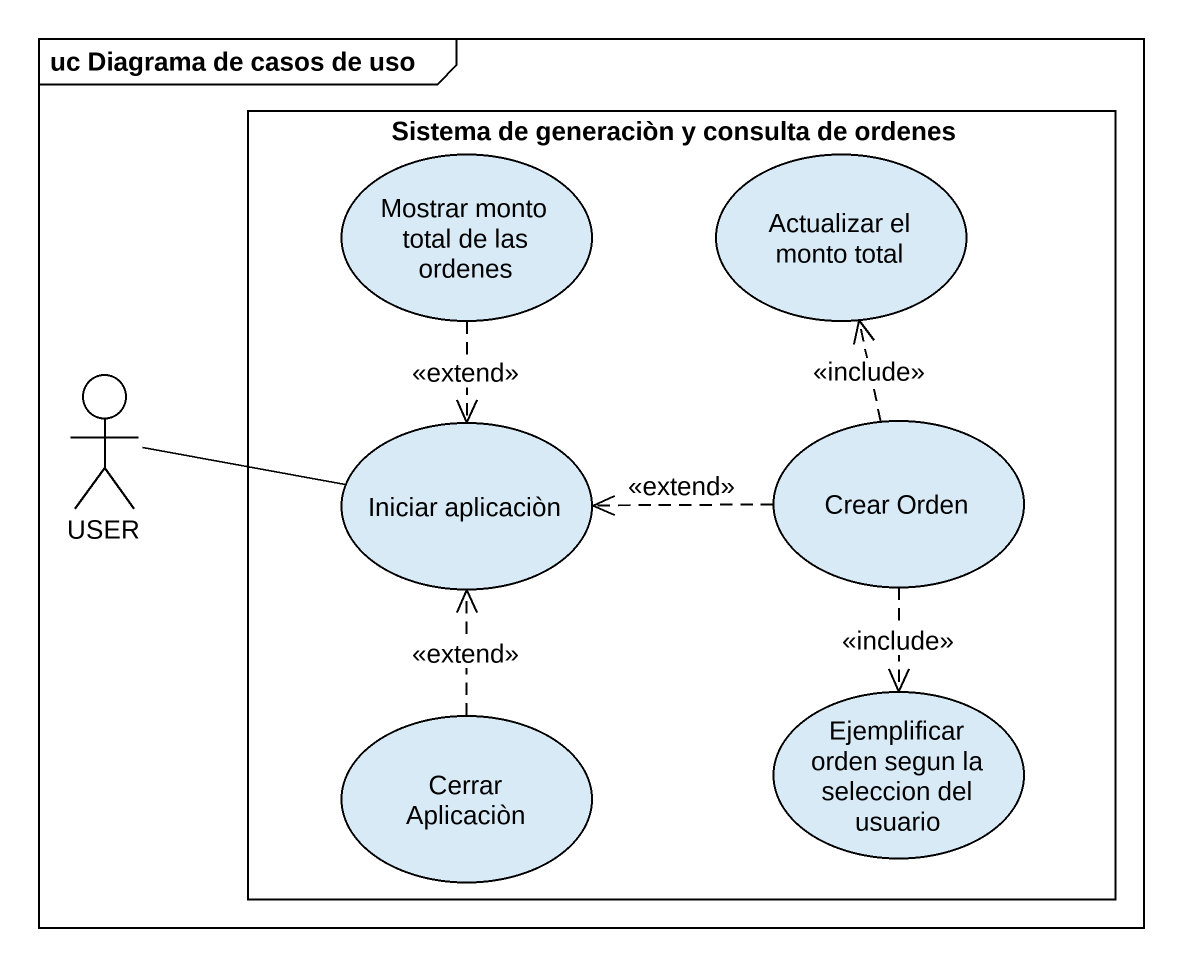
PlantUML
@startuml
mainframe uc Diagrama de casos de uso
rectangle "Sistema de generaciòn y consulta de ordenes" as Sistema_de_generaciòn_y {
  usecase "Mostrar monto total de las ordenes" as Mostrar_monto_total_de_las
  usecase "Actualizar el monto total" as Actualizar_el_monto_total
  usecase "Iniciar aplicaciòn" as Iniciar_aplicaciòn
  usecase "Crear Orden" as Crear_Orden
  usecase "Cerrar Aplicaciòn" as Cerrar_Aplicaciòn
  usecase "Ejemplificar orden segun la seleccion del usuario" as Ejemplificar_orden_segun_la
}
actor USER
Mostrar_monto_total_de_las ..> Iniciar_aplicaciòn : <<extend>>
USER -right- Iniciar_aplicaciòn
Crear_Orden .up.> Actualizar_el_monto_total : <<include>>
Crear_Orden .left.> Iniciar_aplicaciòn : <<extend>>
Crear_Orden ..> Ejemplificar_orden_segun_la : <<include>>
Cerrar_Aplicaciòn .up.> Iniciar_aplicaciòn : <<extend>>
@enduml
